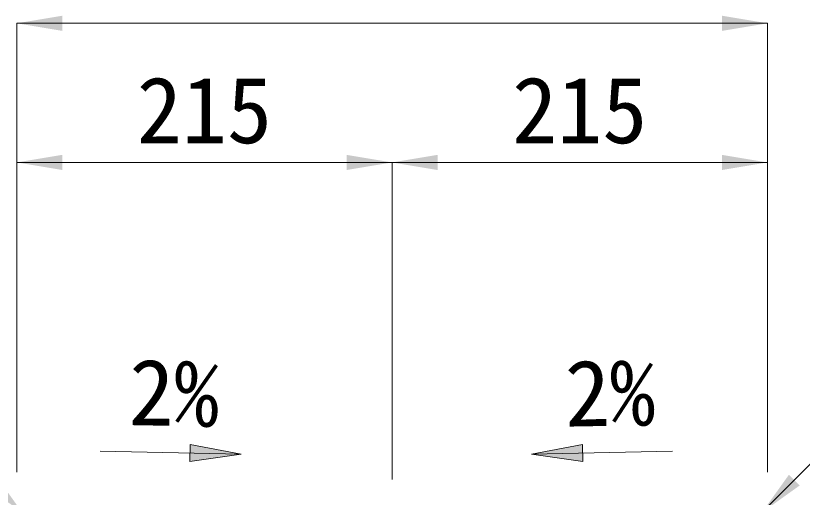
# Model space of a CAD drawing. Units: millimetres at full size, sheet at 1:40. Extents: x 69750 to 116230, y -28801 to 513.
# Drawn here: x 84366.7 to 84817.3, y -17630.3 to -17354.5 of the extents above; entities that cross this region are included whole.
import ezdxf
from ezdxf.enums import TextEntityAlignment as Align

# ---------------------------------------------------------------- set-up
doc = ezdxf.new("R2010")
doc.units = ezdxf.units.MM
doc.header["$LTSCALE"] = 40
doc.layers.add('寸法線', color=7, linetype='Continuous', lineweight=9)
doc.layers.add('引出線', color=4, linetype='Continuous', lineweight=9)
doc.styles.add('ＭＳ ゴシック', font='')
doc.styles.get('ＭＳ ゴシック').set_extended_font_data('MS Gothic')

# ---------------------------------------------------------------- blocks, each defined once
blk = doc.blocks.new('filled_arrow')
at = {"color": 0, "linetype": 'Continuous', "lineweight": -2}
blk.add_solid([(7.5, 1.25), (0, 0), (7.5, -1.25)], dxfattribs=at)

msp = doc.modelspace()

# ---------------------------------------------------------------- hatches: boundary and pattern name
at = {"layer": '引出線'}
for points in [[(84466.66, -17600.15), (84466.47, -17609.9), (84495.81, -17605.61)], [(84691.42, -17600.15), (84691.62, -17609.9), (84662.28, -17605.61)]]:
    msp.add_hatch(color=256, dxfattribs=at).paths.add_polyline_path(points)

# ---------------------------------------------------------------- linework, layer by layer
at = {"layer": '寸法線'}
for p, q in [((84367.32, -17358.79), (84797.33, -17358.79)), ((84367.32, -17615.88), (84367.32, -17358.79)), ((84797.33, -17615.88), (84797.33, -17358.79)), ((84367.33, -17438.5), (84582.33, -17438.5)), ((84367.33, -17615.88), (84367.33, -17438.5)), ((84582.33, -17620.18), (84582.33, -17438.5)), ((84582.33, -17438.5), (84797.33, -17438.5)), ((84582.33, -17620.18), (84582.33, -17438.5)), ((84797.33, -17615.88), (84797.33, -17438.5))]:
    msp.add_line(p, q, dxfattribs=at)
at = {"layer": '引出線', "lineweight": 13}
for p, q in [((84415.07, -17603.99), (84495.81, -17605.61)), ((84743.01, -17603.99), (84662.27, -17605.61))]:
    msp.add_line(p, q, dxfattribs=at)
at = {"layer": '引出線'}
msp.add_lwpolyline([(84794.32, -17638.94), (84880.57, -17552.69), (84947.68, -17552.69)], dxfattribs=at)
at = {"layer": '引出線', "lineweight": 13}
for points in [[(84466.66, -17600.15), (84466.47, -17609.9), (84495.81, -17605.61)], [(84691.42, -17600.15), (84691.62, -17609.9), (84662.28, -17605.61)]]:
    msp.add_lwpolyline(points, close=True, dxfattribs=at)

# ---------------------------------------------------------------- block references
at = {"layer": '寸法線', "xscale": 3.47, "yscale": 3.47}
for p in [(84367.32, -17358.79), (84367.33, -17438.5), (84582.33, -17438.5)]:
    msp.add_blockref('filled_arrow', p, dxfattribs=at)
at = {"layer": '寸法線', "xscale": 3.47, "yscale": 3.47, "rotation": 180}
for p in [(84797.33, -17358.79), (84582.33, -17438.5), (84797.33, -17438.5)]:
    msp.add_blockref('filled_arrow', p, dxfattribs=at)
at = {"layer": '引出線', "xscale": 3.47, "yscale": 3.47}
for p, rotation in [((84370.33, -17638.94), 135), ((84794.32, -17638.94), 45)]:
    msp.add_blockref('filled_arrow', p, dxfattribs=dict(at, rotation=rotation))

# ---------------------------------------------------------------- texts
at = {"layer": '寸法線', "style": 'ＭＳ ゴシック'}
for p in [(84474.83, -17408.5), (84689.83, -17408.5)]:
    msp.add_text('215', height=37.98, dxfattribs=at).set_placement(p, align=Align.MIDDLE_CENTER)
at = {"layer": '引出線', "style": 'ＭＳ ゴシック'}
for rotation, p in [(359, (84457.45, -17570.43)), (1, (84707.2, -17570.43))]:
    msp.add_text('2%', height=37.98, rotation=rotation, dxfattribs=at).set_placement(p, align=Align.MIDDLE_CENTER)

doc.saveas('drawing.dxf')
